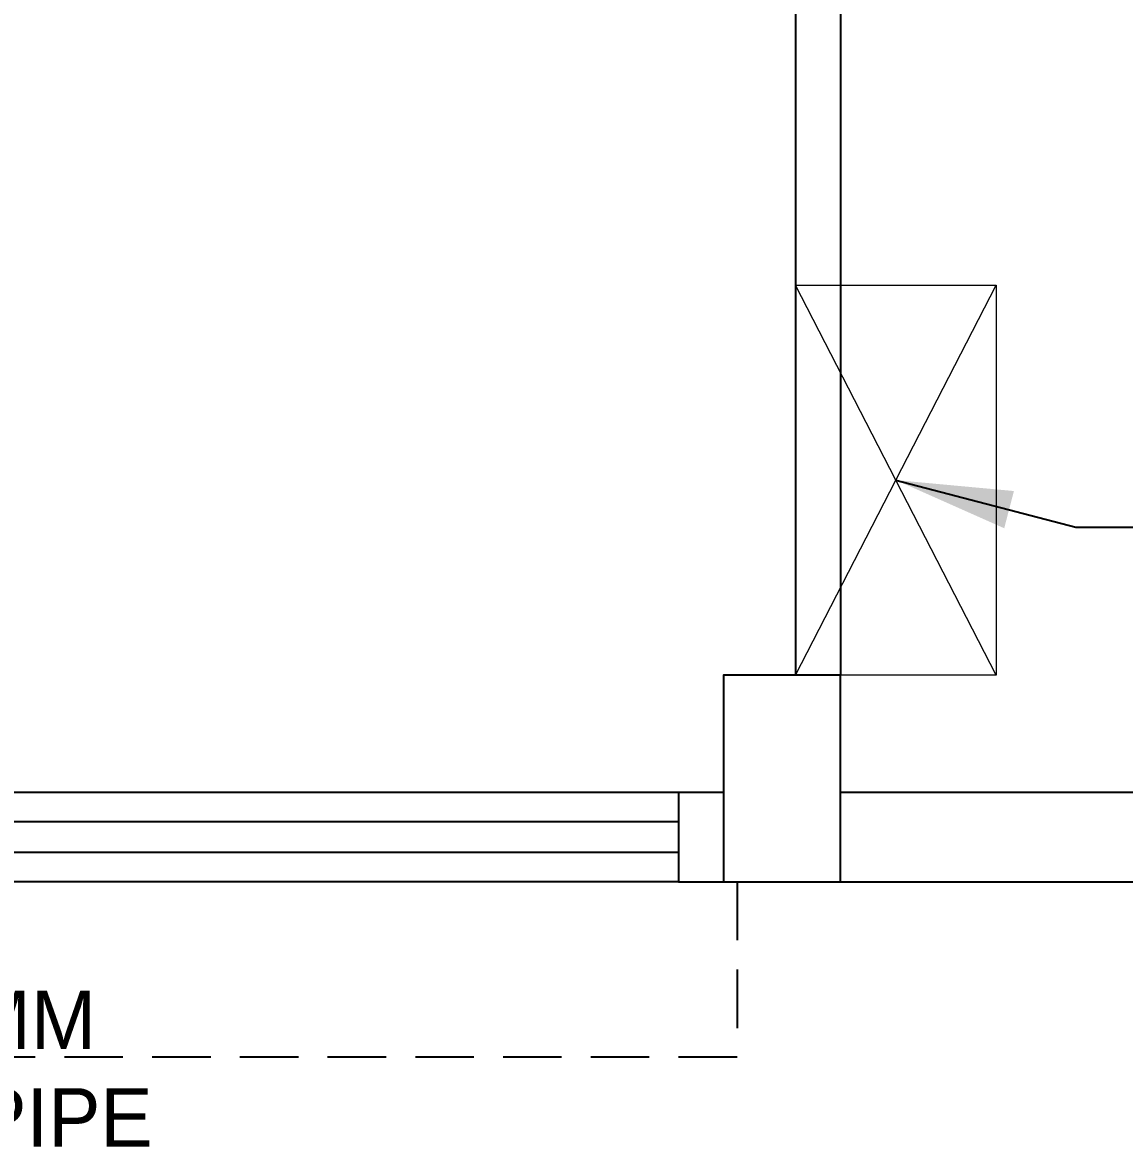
# Model space of a CAD drawing. Header units: millimetres. Extents: x 1448174 to 1599581, y -224422 to -106989.
# Drawn here: x 1563674 to 1566501, y -206764 to -203879 of the extents above; entities that cross this region are included whole.
import ezdxf

# ---------------------------------------------------------------- set-up
doc = ezdxf.new("R2010")
doc.units = ezdxf.units.MM
doc.header["$LTSCALE"] = 600
doc.header["$MEASUREMENT"] = 0
doc.linetypes.add('HIDDEN', pattern=[0.375, 0.25, -0.125])
for name, color, linetype in [('col', 5, 'Continuous'), ('Lines', 7, 'Continuous'), ('PL-SOIL PIPE', 1, 'Continuous'), ('wall', 1, 'Continuous'), ('walls', 250, 'Continuous'), ('Window', 4, 'Continuous')]:
    doc.layers.add(name, color=color, linetype=linetype)
for name, color, linetype, lineweight in [('DOOR', 144, 'Continuous', 13), ('toi-fix', 46, 'Continuous', 9), ('WIN', 151, 'Continuous', 9)]:
    doc.layers.add(name, color=color, linetype=linetype, lineweight=lineweight)
doc.styles.add('ARIAL', font='arial.ttf')
doc.styles.get("Standard").update_dxf_attribs({"font": 'stylu.ttf'})
doc.dimstyles.get("Standard").update_dxf_attribs({"dimscale": 1.5, "dimtxt": 225, "dimasz": 200, "dimexe": 100, "dimexo": 100, "dimgap": 0.25, "dimtad": 0, "dimdec": 0, "dimzin": 0, "dimdsep": 46, "dimtxsty": 'ARIAL', "dimblk": 'OBLIQUE', "dimcen": 0.09, "dimdle": 100, "dimclrd": 256, "dimclre": 256, "dimclrt": 6, "dimadec": 0, "dimazin": 0, "dimtfac": 1, "dimtdec": 0, "dimtofl": 0, "dimtmove": 0, "dimatfit": 3, "dimfxl": 1, "dimtolj": 1, "dimtzin": 0, "dimarcsym": 0})

# ---------------------------------------------------------------- blocks, each defined once
blk = doc.blocks.new('W1800')
at = {"layer": 'wall', "color": 7}
for p, q in [((0, -57.5), (0, 172.5)), ((1800, 172.5), (1800, -57.5))]:
    blk.add_line(p, q, dxfattribs=at)
at = {"layer": 'Window'}
for p, q in [((0, 172.5), (1800, 172.5)), ((0, 97.5), (1800, 97.5)), ((1800, 17.5), (0, 17.5)), ((1800, -57.5), (0, -57.5))]:
    blk.add_line(p, q, dxfattribs=at)
blk = doc.blocks.new('_Oblique')
at = {"color": 0, "linetype": 'ByBlock', "lineweight": -2}
blk.add_line((-0.5, -0.5), (0.5, 0.5), dxfattribs=at)

msp = doc.modelspace()

# ---------------------------------------------------------------- linework, layer by layer
at = {"layer": 'col'}
msp.add_lwpolyline([(1565472.2181, -206082.8395), (1565772.2181, -206082.8395), (1565772.2181, -205552.8395), (1565472.2181, -205552.8395)], close=True, dxfattribs=at)
at = {"layer": 'Lines', "linetype": 'HIDDEN'}
msp.add_lwpolyline([(1565507.2181, -206082.8395), (1565507.2181, -206532.8395), (1563407.2181, -206532.8395), (1563407.2181, -206082.8395)], dxfattribs=at)
at = {"layer": 'walls'}
for p, q in [((1565657.2181, -199802.8395), (1565657.2181, -205552.8395)), ((1565772.2181, -199802.8395), (1565772.2181, -205552.8395)), ((1565357.2181, -205852.8395), (1565472.2181, -205852.8395)), ((1565357.2181, -205852.8395), (1565357.2181, -206082.8395)), ((1565357.2181, -205852.8395), (1565357.2181, -206082.8395)), ((1565357.2181, -205852.8395), (1565472.2181, -205852.8395)), ((1565772.2181, -205852.8395), (1569172.2181, -205852.8395)), ((1565357.2181, -206082.8395), (1565472.2181, -206082.8395)), ((1565772.2181, -206082.8395), (1569172.2181, -206082.8395))]:
    msp.add_line(p, q, dxfattribs=at)
at = {"layer": 'WIN', "color": 8, "linetype": 'Continuous'}
for p, q in [((1565657.2181, -205552.8395), (1566172.2181, -204552.8395)), ((1566172.2181, -205552.8395), (1565657.2181, -204552.8395))]:
    msp.add_line(p, q, dxfattribs=at)
at = {"layer": 'WIN', "linetype": 'Continuous'}
msp.add_lwpolyline([(1566172.2181, -205552.8395), (1565657.2181, -205552.8395), (1565657.2181, -204552.8395), (1566172.2181, -204552.8395)], close=True, dxfattribs=at)

# ---------------------------------------------------------------- block references
at = {"layer": 'DOOR', "color": 7}
msp.add_blockref('W1800', (1563557.2181, -206025.3395), dxfattribs=at)

# ---------------------------------------------------------------- texts
at = {"layer": 'PL-SOIL PIPE', "color": 1, "linetype": 'Continuous', "lineweight": 0, "insert": (1563038.1892, -206361.8873), "char_height": 150, "width": 1574.477912, "attachment_point": 1}
msp.add_mtext('%%c110MM \\PSOIL PIPE', dxfattribs=at)

# ---------------------------------------------------------------- leaders
at = {"layer": 'toi-fix', "linetype": 'Continuous'}
msp.add_leader([(1565914.7181, -205052.8395), (1566376.2472, -205173.2102), (1566603.9972, -205173.2102)], dimstyle='Standard', dxfattribs=at)

doc.saveas('drawing.dxf')
